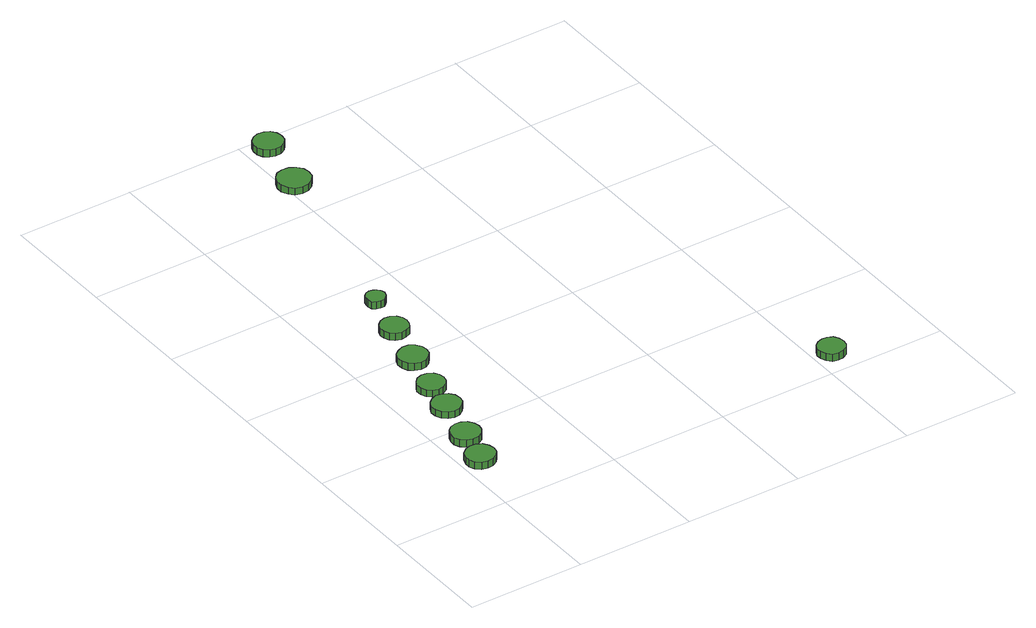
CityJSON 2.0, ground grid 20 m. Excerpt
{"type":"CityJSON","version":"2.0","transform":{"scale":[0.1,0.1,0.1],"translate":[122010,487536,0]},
"CityObjects":{
"tree1":{"type":"SolitaryVegetationObject","attributes":{"function":"something"},"geometry":[{"type":"MultiSurface","lod":"1","boundaries":[[[0,1,2,3,4,5,6,7,8,9,10,11,12,13,14]],[[15,16,17,18,19,20,21,22,23,24,25,26,27,28,29]],[[0,29,28,1]],[[1,28,27,2]],[[2,27,26,3]],[[3,26,25,4]],[[4,25,24,5]],[[5,24,23,6]],[[6,23,22,7]],[[7,22,21,8]],[[8,21,20,9]],[[9,20,19,10]],[[10,19,18,11]],[[11,18,17,12]],[[12,17,16,13]],[[13,16,15,14]],[[14,15,29,0]]]}]},
"tree2":{"type":"SolitaryVegetationObject","attributes":{"function":"something"},"geometry":[{"type":"MultiSurface","lod":"1","boundaries":[[[30,31,32,33,34,35,36,37,38,39,40,41,42,43,44]],[[45,46,47,48,49,50,51,52,53,54,55,56,57,58,59]],[[30,59,58,31]],[[31,58,57,32]],[[32,57,56,33]],[[33,56,55,34]],[[34,55,54,35]],[[35,54,53,36]],[[36,53,52,37]],[[37,52,51,38]],[[38,51,50,39]],[[39,50,49,40]],[[40,49,48,41]],[[41,48,47,42]],[[42,47,46,43]],[[43,46,45,44]],[[44,45,59,30]]]}]},
"tree3":{"type":"SolitaryVegetationObject","attributes":{"function":"something"},"geometry":[{"type":"MultiSurface","lod":"1","boundaries":[[[60,61,62,63,64,65,66,67,68,69,70,71,72,73,74]],[[75,76,77,78,79,80,81,82,83,84,85,86,87,88,89]],[[60,89,88,61]],[[61,88,87,62]],[[62,87,86,63]],[[63,86,85,64]],[[64,85,84,65]],[[65,84,83,66]],[[66,83,82,67]],[[67,82,81,68]],[[68,81,80,69]],[[69,80,79,70]],[[70,79,78,71]],[[71,78,77,72]],[[72,77,76,73]],[[73,76,75,74]],[[74,75,89,60]]]}]},
"tree4":{"type":"SolitaryVegetationObject","attributes":{"function":"something"},"geometry":[{"type":"MultiSurface","lod":"1","boundaries":[[[90,91,92,93,94,95,96,97,98,99,100,101,102,103,104]],[[105,106,107,108,109,110,111,112,113,114,115,116,117,118,119]],[[90,119,118,91]],[[91,118,117,92]],[[92,117,116,93]],[[93,116,115,94]],[[94,115,114,95]],[[95,114,113,96]],[[96,113,112,97]],[[97,112,111,98]],[[98,111,110,99]],[[99,110,109,100]],[[100,109,108,101]],[[101,108,107,102]],[[102,107,106,103]],[[103,106,105,104]],[[104,105,119,90]]]}]},
"tree5":{"type":"SolitaryVegetationObject","attributes":{"function":"something"},"geometry":[{"type":"MultiSurface","lod":"1","boundaries":[[[120,121,122,123,124,125,126,127,128,129,130,131,132,133,134]],[[135,136,137,138,139,140,141,142,143,144,145,146,147,148,149]],[[120,149,148,121]],[[121,148,147,122]],[[122,147,146,123]],[[123,146,145,124]],[[124,145,144,125]],[[125,144,143,126]],[[126,143,142,127]],[[127,142,141,128]],[[128,141,140,129]],[[129,140,139,130]],[[130,139,138,131]],[[131,138,137,132]],[[132,137,136,133]],[[133,136,135,134]],[[134,135,149,120]]]}]},
"tree6":{"type":"SolitaryVegetationObject","attributes":{"function":"something"},"geometry":[{"type":"MultiSurface","lod":"1","boundaries":[[[150,151,152,153,154,155,156,157,158,159,160,161,162,163,164]],[[165,166,167,168,169,170,171,172,173,174,175,176,177,178,179]],[[150,179,178,151]],[[151,178,177,152]],[[152,177,176,153]],[[153,176,175,154]],[[154,175,174,155]],[[155,174,173,156]],[[156,173,172,157]],[[157,172,171,158]],[[158,171,170,159]],[[159,170,169,160]],[[160,169,168,161]],[[161,168,167,162]],[[162,167,166,163]],[[163,166,165,164]],[[164,165,179,150]]]}]},
"tree7":{"type":"SolitaryVegetationObject","attributes":{"function":"something"},"geometry":[{"type":"MultiSurface","lod":"1","boundaries":[[[180,181,182,183,184,185,186,187,188,189,190,191,192,193,194]],[[195,196,197,198,199,200,201,202,203,204,205,206,207,208,209]],[[180,209,208,181]],[[181,208,207,182]],[[182,207,206,183]],[[183,206,205,184]],[[184,205,204,185]],[[185,204,203,186]],[[186,203,202,187]],[[187,202,201,188]],[[188,201,200,189]],[[189,200,199,190]],[[190,199,198,191]],[[191,198,197,192]],[[192,197,196,193]],[[193,196,195,194]],[[194,195,209,180]]]}]},
"tree8":{"type":"SolitaryVegetationObject","attributes":{"function":"something"},"geometry":[{"type":"MultiSurface","lod":"1","boundaries":[[[210,211,212,213,214,215,216,217,218,219,220,221,222,223,224]],[[225,226,227,228,229,230,231,232,233,234,235,236,237,238,239]],[[210,239,238,211]],[[211,238,237,212]],[[212,237,236,213]],[[213,236,235,214]],[[214,235,234,215]],[[215,234,233,216]],[[216,233,232,217]],[[217,232,231,218]],[[218,231,230,219]],[[219,230,229,220]],[[220,229,228,221]],[[221,228,227,222]],[[222,227,226,223]],[[223,226,225,224]],[[224,225,239,210]]]}]},
"tree9":{"type":"SolitaryVegetationObject","attributes":{"function":"something"},"geometry":[{"type":"MultiSurface","lod":"1","boundaries":[[[240,241,242,243,244,245,246,247,248,249,250,251,252,253,254]],[[255,256,257,258,259,260,261,262,263,264,265,266,267,268,269]],[[240,269,268,241]],[[241,268,267,242]],[[242,267,266,243]],[[243,266,265,244]],[[244,265,264,245]],[[245,264,263,246]],[[246,263,262,247]],[[247,262,261,248]],[[248,261,260,249]],[[249,260,259,250]],[[250,259,258,251]],[[251,258,257,252]],[[252,257,256,253]],[[253,256,255,254]],[[254,255,269,240]]]}]},
"tree10":{"type":"SolitaryVegetationObject","attributes":{"function":"something"},"geometry":[{"type":"MultiSurface","lod":"1","boundaries":[[[270,271,272,273,274,275,276,277,278,279,280,281,282,283,284]],[[285,286,287,288,289,290,291,292,293,294,295,296,297,298,299]],[[270,299,298,271]],[[271,298,297,272]],[[272,297,296,273]],[[273,296,295,274]],[[274,295,294,275]],[[275,294,293,276]],[[276,293,292,277]],[[277,292,291,278]],[[278,291,290,279]],[[279,290,289,280]],[[280,289,288,281]],[[281,288,287,282]],[[282,287,286,283]],[[283,286,285,284]],[[284,285,299,270]]]}]}
},
"vertices":[
[58,114,14],[56,124,14],[50,133,14],[41,138,14],[31,139,14],[21,136,14],[13,129,14],[9,119,14],[9,109,14],[13,100,14],[21,93,14],[31,90,14],[41,91,14],[50,96,14],[56,104,14],[56,104,1],[50,96,1],[41,91,1],[31,90,1],[21,93,1],[13,100,1],[9,109,1],[9,119,1],[13,129,1],[21,136,1],[31,139,1],[41,138,1],[50,133,1],[56,124,1],[58,114,1],
[72,174,15],[70,184,15],[64,193,15],[55,198,15],[45,199,15],[35,196,15],[27,189,15],[23,179,15],[23,169,15],[27,160,15],[35,153,15],[45,150,15],[55,151,15],[64,156,15],[70,164,15],[70,164,2],[64,156,2],[55,151,2],[45,150,2],[35,153,2],[27,160,2],[23,169,2],[23,179,2],[27,189,2],[35,196,2],[45,199,2],[55,198,2],[64,193,2],[70,184,2],[72,174,2],
[90,251,16],[88,261,16],[82,269,16],[73,274,16],[63,276,16],[53,272,16],[45,265,16],[41,256,16],[41,246,16],[45,236,16],[53,229,16],[63,226,16],[73,227,16],[82,233,16],[88,241,16],[88,241,4],[82,233,4],[73,227,4],[63,226,4],[53,229,4],[45,236,4],[41,246,4],[41,256,4],[45,265,4],[53,272,4],[63,276,4],[73,274,4],[82,269,4],[88,261,4],[90,251,4],
[101,310,16],[99,319,16],[94,327,16],[85,332,16],[76,333,16],[66,330,16],[59,323,16],[55,315,16],[55,305,16],[59,296,16],[66,290,16],[76,287,16],[85,288,16],[94,293,16],[99,300,16],[99,300,4],[94,293,4],[85,288,4],[76,287,4],[66,290,4],[59,296,4],[55,305,4],[55,315,4],[59,323,4],[66,330,4],[76,333,4],[85,332,4],[94,327,4],[99,319,4],[101,310,4],
[119,382,19],[117,392,19],[111,400,19],[102,406,19],[92,407,19],[82,403,19],[74,397,19],[70,387,19],[70,377,19],[74,367,19],[82,361,19],[92,357,19],[102,358,19],[111,364,19],[117,372,19],[117,372,6],[111,364,6],[102,358,6],[92,357,6],[82,361,6],[74,367,6],[70,377,6],[70,387,6],[74,397,6],[82,403,6],[92,407,6],[102,406,6],[111,400,6],[117,392,6],[119,382,6],
[136,459,22],[134,468,22],[129,476,22],[120,481,22],[111,482,22],[101,479,22],[94,472,22],[90,463,22],[90,454,22],[94,445,22],[101,439,22],[111,436,22],[120,437,22],[129,441,22],[134,449,22],[134,449,9],[129,441,9],[120,437,9],[111,436,9],[101,439,9],[94,445,9],[90,454,9],[90,463,9],[94,472,9],[101,479,9],[111,482,9],[120,481,9],[129,476,9],[134,468,9],[136,459,9],
[145,531,28],[143,538,28],[139,543,28],[134,546,28],[127,547,28],[120,545,28],[115,540,28],[113,534,28],[113,528,28],[115,521,28],[120,517,28],[127,515,28],[134,515,28],[139,519,28],[143,524,28],[143,524,15],[139,519,15],[134,515,15],[127,515,15],[120,517,15],[115,521,15],[113,528,15],[113,534,15],[115,540,15],[120,545,15],[127,547,15],[134,546,15],[139,543,15],[143,538,15],[145,531,15],
[232,858,29],[230,869,29],[223,878,29],[213,884,29],[201,885,29],[190,882,29],[182,874,29],[177,863,29],[177,852,29],[182,841,29],[190,833,29],[201,830,29],[213,831,29],[223,837,29],[230,846,29],[230,846,17],[223,837,17],[213,831,17],[201,830,17],[190,833,17],[182,841,17],[177,852,17],[177,863,17],[182,874,17],[190,882,17],[201,885,17],[213,884,17],[223,878,17],[230,869,17],[232,858,17],
[251,958,31],[249,968,31],[243,976,31],[234,981,31],[223,982,31],[214,979,31],[206,972,31],[202,963,31],[202,952,31],[206,943,31],[214,936,31],[223,933,31],[234,934,31],[243,939,31],[249,947,31],[249,947,18],[243,939,18],[234,934,18],[223,933,18],[214,936,18],[206,943,18],[202,952,18],[202,963,18],[206,972,18],[214,979,18],[223,982,18],[234,981,18],[243,976,18],[249,968,18],[251,958,18],
[645,32,26],[643,42,26],[638,50,26],[629,54,26],[620,55,26],[611,52,26],[604,46,26],[600,37,26],[600,28,26],[604,19,26],[611,12,26],[620,10,26],[629,11,26],[638,15,26],[643,23,26],[643,23,13],[638,15,13],[629,11,13],[620,10,13],[611,12,13],[604,19,13],[600,28,13],[600,37,13],[604,46,13],[611,52,13],[620,55,13],[629,54,13],[638,50,13],[643,42,13],[645,32,13]
]}
